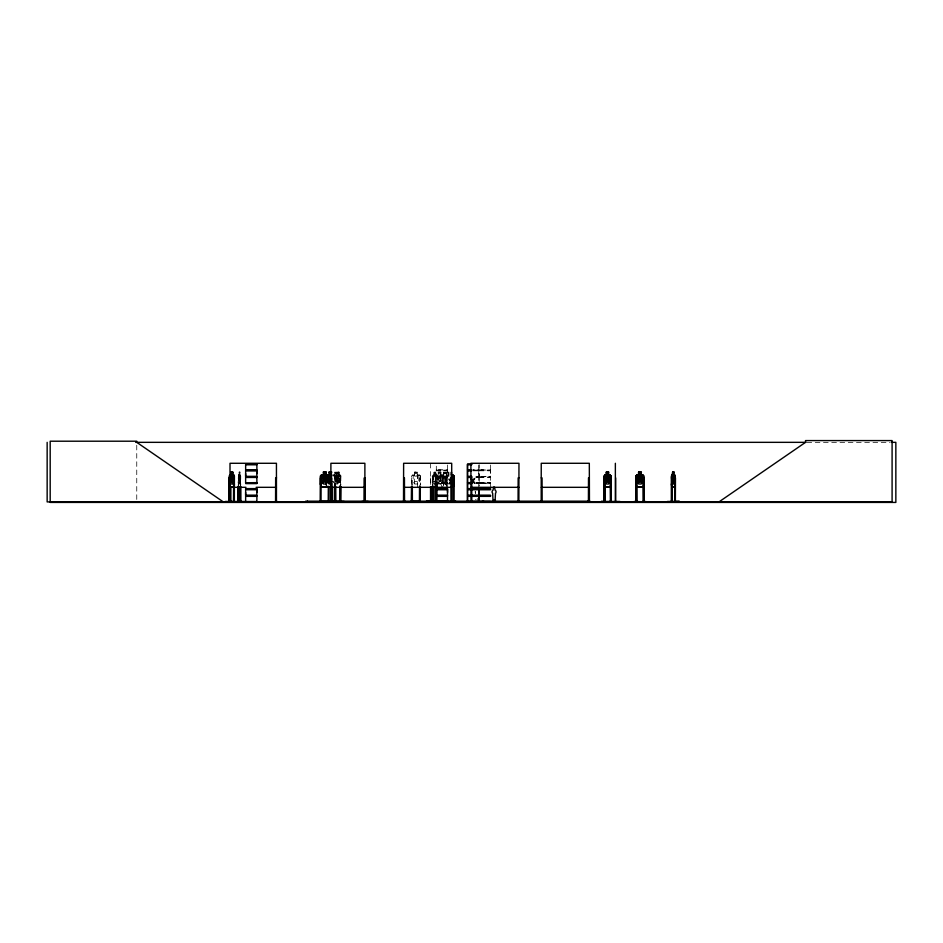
<?xml version="1.0" encoding="UTF-8"?>
<svg xmlns="http://www.w3.org/2000/svg" width="943" height="943" viewBox="0 0 943 943"><rect width="100%" height="100%" fill="white"/><g stroke="black" fill="none" stroke-linecap="round" stroke-linejoin="round"><path stroke-width="0.71" stroke-dasharray="4.71 3.54" d="M436.303 473.575L436.303 476.368L436.303 464.71M447.524 473.575L447.524 469.767L436.291 469.708M478.726 473.575L478.726 469.767L473.115 469.708M479.268 473.575L479.268 476.368L479.209 470.486L490.631 470.262L479.256 469.767L479.268 464.71M490.49 473.575L490.596 470.439M436.303 486.105L436.279 477.347L447.666 476.887L436.291 476.333L447.595 476.686M477.205 501.004L477.299 498.434M478.726 488.604L478.867 476.828L475.92 476.333M479.268 469.732L490.584 470.086M490.49 488.604L490.501 476.404L479.221 476.628L490.584 476.722M338.089 483.04L336.238 480.14C335.119 484.608 331.476 483.724 335.614 479.492C331.842 476.097 335.001 474.329 336.191 478.82C337.311 474.565 340.836 475.461 336.828 479.504L338.785 483.016L338.089 482.769M436.173 476.804L436.303 477.453M479.174 476.745L479.268 486.105M240.394 486.859L240.665 484.007M240.595 485.975L240.783 484.018M447.548 483.252L436.173 483.193L447.548 483.005L445.603 479.504C449.351 476.097 445.909 474.317 445.013 478.82L442.632 475.036M240.359 481.637L239.958 484.007L239.227 484.007L239.227 472.172M436.915 486.859L437.552 484.018M340.164 486.859L340.871 484.018M238.662 475.036L238.52 484.95M238.673 475.131L238.296 484.95L238.214 477.889M442.585 486.859C445.98 484.042 439.803 474.341 446.275 476.121L446.11 484.007M334.812 484.007L334.164 485.904L334.918 484.018L334.918 476.074L333.869 475.036M339.574 486.859L340.659 484.018L340.659 476.074L339.621 475.036M419.352 486.859L420.484 484.007M447.619 470.439L436.196 470.439M447.619 477.064L436.232 477.158M478.832 470.439L471.641 470.427M478.832 477.064L475.967 477.064M432.33 484.95L432.283 476.085L434.11 475.036M335.861 475.131L335.402 484.95M441.843 486.859L440.888 484.018L442.173 481.637M447.642 481.637L446.275 484.007L443.587 484.018L442.35 481.637L442.173 476.121L440.805 475.131L440.9 472.078L438.13 472.078L438.224 475.131L436.904 476.121L437.033 484.95M441.041 483.606L442.786 483.606M484.007 483.606L485.751 483.606M337.606 484.007L339.091 481.637L339.126 476.05L338.372 479.504L339.657 482.899L337.995 480.14L336.957 482.993L336.321 482.899L337.582 479.492L336.392 476.109L337.959 478.82L339.02 476.085L337.606 475.131L337.606 472.172M441.796 475.036L439.45 478.82C438.519 474.317 435.301 476.121 438.908 479.492C435.077 483.075 438.601 484.855 439.497 480.14C440.464 484.832 443.835 483.087 440.039 479.504L441.772 476.109L438.259 476.121L438.259 481.637L440.805 481.637M436.314 475.036L435.407 476.085L435.36 484.95M436.35 475.131L435.501 476.132L435.536 484.007M446.888 475.036L445.992 476.085L445.933 484.95M434.086 475.131L433.226 476.121L433.226 481.637L434.086 484.007L435.69 484.007L436.55 481.637L436.55 476.121L435.69 475.131M479.256 483.064L490.631 482.899L479.256 482.781M447.477 476.121L448.844 475.131L448.844 472.172M442.35 476.121L443.717 475.131L443.67 472.078L446.404 472.078M440.888 476.132L441.018 484.007L438.259 484.007L436.904 481.637M333.374 476.121L334.848 475.131L334.753 472.078L339.044 472.078L339.044 475.036M414.614 475.131L413.14 476.121L413.14 481.637L414.614 484.007L417.372 484.007L418.857 481.637L418.857 476.121L417.372 475.131L417.372 472.172L414.614 472.172M475.92 483.005L478.867 482.899L475.932 482.781M490.56 483.052L479.256 483.252M447.418 483.016L446.51 482.91L445.061 480.14C444.023 484.808 440.723 483.099 444.471 479.492L442.727 476.215L443.587 476.132M806.984 442.338L890.027 442.338M436.208 470.086L447.595 470.062M473.115 470.086L478.832 470.086M436.303 470.781L447.536 470.816L447.524 488.604M473.115 470.816L478.738 470.816L478.726 476.368M479.268 470.781L490.501 470.816L490.49 476.368M239.993 472.078L239.098 472.078L239.133 475.131M434.086 485.598L434.028 472.078L435.831 472.078M448.715 472.078L448.809 475.131L432.872 475.131M239.133 472.172L239.958 472.172M334.848 472.172L338.973 472.172M434.086 472.172L435.772 472.172M440.805 472.172L438.224 472.172L438.259 475.131M443.717 472.172L446.31 472.172L446.275 475.131L447.642 476.121M337.111 472.667L335.343 472.667L335.343 473.657L337.111 473.657M337.511 472.667L338.655 472.667L338.655 473.657L337.511 473.657M238.567 475.036L239.192 475.036M239.899 475.036L240.76 476.121L240.665 484.95M332.738 475.036L334.753 475.036M337.134 475.036L335.755 475.036L335.213 476.132L335.119 484.95M340.199 475.036L340.942 476.074L340.27 475.036L337.712 475.036L337.712 472.078M414.614 475.036L412.504 475.036L411.561 476.085L411.561 484.018L412.468 486.953M417.431 475.024L419.435 475.154L412.551 475.131M438.177 475.036L435.772 475.154M440.864 475.036L443.67 475.036M446.357 475.036L448.75 475.036M238.579 475.131L240.489 475.131M332.785 475.131L340.246 475.131M432.307 476.085L432.743 485.975M334.848 476.121L338.973 476.121L338.973 481.637L334.848 481.637M414.614 476.121L417.372 476.121L417.372 481.637L414.614 481.637M434.086 476.121L435.713 476.227M475.967 476.722L478.832 476.71M479.209 477.123L490.584 477.064M475.92 477.453L478.738 477.453M479.256 477.453L490.501 477.453M238.52 477.889L237.99 484.95M240.665 477.889L240.135 484.95M334.883 477.889L335.649 477.889L335.649 484.95M340.8 477.889L339.751 477.889L339.751 484.95M420.33 477.889L419.517 477.889L419.517 484.95M430.538 477.889L430.857 485.115M432.33 477.889L433.061 477.889L433.061 484.95M437.033 477.889L437.764 477.889L437.764 484.95M443.505 477.889L442.632 477.889L442.632 484.95M434.086 481.637L435.69 481.637M443.717 481.637L446.275 481.637M447.524 482.627L436.303 482.627L447.548 482.781M475.909 482.627L478.726 482.627M479.268 482.627L490.49 482.627L490.478 483.594L479.268 483.606M475.932 483.287L478.773 483.04M436.303 483.606L447.524 483.606M475.909 483.606L478.726 483.606M238.402 484.018L238.555 486.953M432.389 484.018L432.813 486.953M475.366 499.684L476.062 499.684M419.387 475.036L420.484 476.062L420.484 484.136M419.352 475.131L420.484 476.191M333.834 475.131L334.812 476.121L334.883 484.95M448.137 475.036L449.139 476.074M442.585 475.131L443.54 476.121L443.505 484.95M448.656 476.215L447.831 476.415M333.374 481.637L334.848 484.007L338.973 484.007L339.928 481.637L339.928 476.121L338.973 475.131L338.961 472.078M436.892 475.154L437.552 476.074L437.281 484.95M436.868 475.024L437.505 484.95M337.193 484.007L336.25 481.637L337.064 472.078M446.581 485.975L446.027 484.018L446.829 486.953M435.407 484.018L436.244 486.953M335.154 484.018L335.743 486.953M490.49 469.708L490.501 464.38M478.726 469.708L478.738 464.38M447.524 469.708L447.536 464.38M446.687 484.95L446.687 477.889L445.815 477.889L445.815 484.95M446.569 477.889L446.569 484.95M446.357 472.078L446.31 475.131M443.752 472.172L443.752 475.131M442.75 477.889L442.75 484.95M440.923 476.085L440.888 484.018M440.77 472.172L440.77 475.131M436.102 484.95L436.102 477.889L435.23 477.889L435.23 484.95M435.984 477.889L435.984 484.95M435.749 472.078L435.701 486.953M434.11 472.078L434.157 475.131M432.802 477.889L432.802 484.95M432.578 477.889L432.578 484.95M430.55 463.284L430.55 485.904M420.33 476.121L420.33 484.95M417.431 486.953L417.478 472.078L414.519 472.078L414.614 485.598M412.315 484.95L412.327 477.889L411.502 477.889L411.502 484.95M340.871 476.074L340.8 484.95M340.564 476.121L340.564 484.95M340.282 477.889L340.282 484.95M340.046 477.889L340.046 484.95M337.606 476.121L337.606 481.637M337.193 476.121L337.193 481.637M240.441 477.889L240.441 484.95M240.359 484.95L239.899 472.078M136.759 445.237L136.759 500.462M240.159 482.899L239.463 480.14C238.52 490.348 238.532 469.001 239.451 478.82L240.088 476.062L240.159 482.899M416.889 472.667L415.109 472.667L415.109 473.657L416.889 473.657L416.889 472.667M435.407 472.667L434.369 472.667L434.369 473.657L435.407 473.657L435.407 472.667M440.357 472.667L438.719 472.667L438.719 473.657L440.357 473.657L440.357 472.667M445.815 472.667L444.177 472.667L444.177 473.657L445.815 473.657L445.815 472.667M239.958 476.121L239.227 476.121L239.227 481.637L239.958 481.637L239.958 476.121M475.685 493.283L475.59 493.283A2.004 1.261 -90 0 1 475.26 491.35A2.004 1.261 -90 0 0 475.685 493.283"/><path stroke-width="1.41" d="M245.64 495.24L245.64 489.712L256.885 489.712L256.873 495.24L245.64 495.24L245.651 492.482M245.64 476.333L245.64 470.816L256.885 470.816L256.873 476.333L245.64 476.333L245.651 473.575M256.873 492.482L256.873 489.712M256.873 473.575L256.873 470.816M447.524 492.482L447.524 489.712L436.291 489.712M467.504 495.24L467.504 489.712L478.738 489.712L478.726 495.24L467.492 495.24L467.492 489.712M471.665 476.333L467.492 476.333L467.504 470.816L471.665 470.816M478.726 492.482L478.726 489.712M490.501 495.24L479.256 495.24L479.268 492.482M447.548 501.688L426.201 501.428L455.905 501.464L452.251 501.865M611.017 501.9L610.981 476.074L610.227 475.036L608.671 475.036M620.023 501.464L601.233 501.428L606.868 501.912M233.64 501.9L233.852 477.889M467.469 501.9L490.513 501.676M674.693 486.953L675.212 484.018M667.396 501.841L679.455 501.464L667.373 501.853M667.408 501.464L679.455 501.464M675.365 501.9L675.459 477.889L674.823 477.889L674.787 501.912M234.465 484.018L233.793 486.953L229.774 486.953M225.318 501.464L244.897 501.464M435.996 501.841L435.984 486.364M331.441 501.841L331.476 477.889M610.192 486.953L611.04 484.018M450.671 486.953L453.277 486.953L454.172 484.018L454.208 476.074L453.206 475.036L451.438 475.036M453.277 486.953L454.172 484.018M644.104 484.018L643.126 486.953L636.69 486.953L635.841 484.018L636.784 486.859L643.091 486.859M601.21 501.841L606.809 501.841M671.829 475.036L671.817 486.953M433.049 501.853L433.061 486.364M436.868 501.841L437.033 486.364M443.634 501.853L443.587 501.039M447.454 501.841L447.536 496.348L436.291 496.348M634.05 501.464L645.955 501.853L642.584 501.853M230.646 501.853L230.681 501.039M231.023 501.841L230.964 501.039L228.89 501.039M245.616 501.9L256.897 501.688M320.184 501.794L320.314 477.889L321.127 477.889L321.033 501.912M331.594 501.841L331.688 477.889L330.899 477.889M403.51 501.428L403.628 463.284L451.697 463.284L451.756 501.912L451.791 501.039M411.301 501.841L411.502 486.364M470.274 501.9L470.274 501.169M229.385 476.132L229.892 475.131L233.829 475.131M451.178 478.478L452.369 476.215L451.414 476.215M331.441 477.075L330.439 478.82C329.296 474.364 326.042 476.074 329.861 479.492C325.724 483.724 329.378 484.608 330.486 480.14L331.535 481.991M451.391 484.007L452.758 481.637L452.758 476.121L451.391 475.131L451.485 472.078M326.62 477.441L325.406 479.504L326.667 481.649M474.553 501.888L475.213 501.888M470.899 483.252L472.419 480.871L470.946 478.49L472.808 480.364L474.647 478.49L473.162 480.836L474.659 483.252L472.761 481.343L471.583 483.252L467.48 483.252L467.492 488.604L478.738 488.604M610.251 486.953L604.746 486.953L604.027 476.085L604.828 475.036M635.735 501.912L635.841 476.085L636.749 475.036M635.877 501.912L635.877 476.085L636.784 475.131L643.091 475.131M320.467 476.132L321.351 475.131L331.865 475.131M326.985 475.036L326.042 476.085L326.042 484.018L326.962 486.953M493.389 501.888L492.564 500.603L492.8 501.44M493.378 501.9C488.486 501.7 498.941 501.959 495.334 501.44M493.566 487.095L493.071 490.136A2.004 2.004 0 0 0 492.659 493.283L493.071 501.004L495.075 501.004L495.488 493.283A2.004 2.004 0 0 0 495.075 490.136L494.568 487.095M718.967 501.912L805.534 442.338L805.534 440.581L892.09 440.581L892.09 501.912L47.15 501.912L47.15 442.338M495.181 501.912L495.016 501.77M470.651 501.853L470.805 501.039M326.832 476.05L324.769 478.82C323.755 474.329 320.266 476.097 324.18 479.492C320.042 483.724 323.697 484.608 324.816 480.14L326.679 483.075M135.651 442.338L805.982 442.338M891.43 442.338L895.85 442.338L895.85 502.419L50.191 502.419L50.191 441.206L136.759 441.206L136.759 442.338L223.314 501.912M245.64 464.156L256.897 464.156M467.48 464.156L471.665 464.145M256.897 464.38L245.64 464.38L245.651 469.708L256.885 469.708L256.885 464.38M471.653 464.357L467.48 464.369L467.492 469.708L471.665 469.708M245.651 464.71L256.873 464.71M471.665 464.71L467.504 464.71L467.504 469.708M245.569 470.086L256.967 470.086M467.422 470.086L471.641 470.086M245.569 470.427L256.967 470.427M467.422 470.427L471.641 470.427M330.969 472.078L329.001 472.078L329.095 475.131L327.622 476.121L327.622 481.637L329.095 484.007L331.865 484.007M638.576 472.078L641.358 472.078L641.228 475.131L642.607 476.121L642.607 481.637L641.228 484.007L638.67 484.007L637.303 481.637L637.303 476.121L638.67 475.131L638.623 472.078L638.576 475.036L636.714 475.036M671.322 501.841L671.333 476.085L672.689 475.036L672.607 472.078L673.95 472.078M231.011 472.172L232.697 472.172M323.425 472.172L326.184 472.172L326.184 475.131M329.095 472.172L331.865 472.172M606.42 472.172L608.648 472.172M638.67 472.172L641.264 472.172M672.642 472.172L673.915 472.172M231.035 475.036L229.786 475.036L229.302 476.132L229.208 501.912M232.673 475.036L233.852 475.036L234.406 476.121L234.324 501.912M323.319 475.036L321.304 475.036L320.361 476.085L320.372 484.018L321.28 486.953L331.123 486.953M329.001 475.036L326.278 475.036L326.278 472.078L323.319 472.078L323.425 475.131L321.94 476.121L321.94 481.637L323.425 484.007L326.184 484.007M604.769 475.036L606.408 475.036M641.323 475.036L643.138 475.036L644.104 476.074L644.069 501.912M673.868 475.036L674.775 475.036M453.206 475.131L451.355 475.131L451.355 472.172M604.805 475.131L610.192 475.131M671.758 475.131L674.752 475.131M454.208 476.074L454.078 501.912L454.172 501.039M604.027 476.085L604.062 501.912M610.981 476.074L610.168 475.036M674.681 475.036L675.212 501.912M328.152 475.131L329.142 476.121L331.865 476.121M245.569 476.722L256.967 476.722M467.422 476.722L471.641 476.722M245.569 477.064L256.967 477.064M467.422 477.064L471.641 477.064M471.665 482.627L467.504 482.627L467.492 477.453L471.665 477.453M233.593 477.889L234.324 477.889M276.523 477.889L275.651 477.889L275.556 501.912L277.831 501.853M403.628 477.889L404.441 477.889L404.535 501.912M451.697 477.889L450.884 477.889L450.978 501.912M454.078 477.889L453.206 477.889L453.241 501.912M470.899 477.889L471.712 477.889L471.806 501.912M518.968 477.889L518.155 477.889L518.061 501.912M541.247 477.889L542.06 477.889L542.154 501.912L542.154 501.039M589.316 477.889L588.503 477.889L588.408 501.912M604.05 477.889L604.887 477.889L604.958 501.912M635.83 477.889L636.702 477.889L636.784 501.912M643.291 501.912L643.256 477.889L644.128 477.889L644.21 501.912M671.404 477.889L672.029 477.889M326.184 481.637L323.425 481.637L323.425 476.121L326.184 476.121L326.148 484.007M331.865 481.637L329.095 481.637L329.095 476.121M256.897 482.781L245.534 482.922L256.897 483.005M471.653 482.781L467.386 482.922L471.665 483.005M245.64 483.287L256.897 483.264M245.651 483.606L256.873 483.606M471.665 483.606L467.504 483.606L467.504 488.604M229.243 484.018L229.856 486.953M604.027 484.018L604.805 486.953M671.333 484.018L671.852 486.859M233.829 486.859L229.809 486.859L229.385 484.007M331.111 486.859L321.351 486.859L320.467 484.007M450.66 486.859L453.206 486.859M604.805 486.859L610.192 486.859M671.758 486.859L674.752 486.859M671.722 486.953L674.787 486.953M230.009 487.319L245.97 487.319M256.131 487.319L276.44 487.319M330.899 487.319L364.882 487.319M403.628 487.319L451.697 487.319M470.899 487.319L518.968 487.319M541.247 487.319L589.316 487.319M245.64 488.604L256.885 488.604M436.291 488.604L447.536 488.604M479.256 488.604L490.501 488.604M245.569 488.993L256.967 488.993M436.208 488.993L447.607 488.993M467.422 488.993L478.82 488.993M479.185 488.993L490.584 488.993M245.569 489.334L256.967 489.334M436.208 489.334L447.607 489.334M467.422 489.334L478.82 489.334M479.185 489.334L490.584 489.334M490.501 489.712L479.256 489.712L479.256 495.24M436.291 495.24L447.536 495.24L447.536 489.712M245.569 495.617L256.967 495.617M436.208 495.617L447.607 495.617M467.422 495.617L478.82 495.617M479.185 495.617L490.584 495.617M245.569 495.959L256.967 495.959M436.208 495.959L447.607 495.959M467.422 495.959L478.82 495.959M479.185 495.959L490.584 495.959M467.492 501.676L467.492 496.348L478.738 496.348L478.738 501.676M490.501 496.348L479.256 496.348L479.256 501.676M233.534 501.039L234.394 501.039M237.931 501.039L238.591 501.039M240.076 501.039L240.736 501.039M275.556 501.039L276.605 501.039L276.605 501.912M604.97 501.039L603.968 501.039L603.98 501.912M611.241 501.039L610.251 501.039L610.251 501.912M635.735 501.039L636.784 501.039M643.173 501.039L644.21 501.039M671.333 501.039L672.111 501.039M674.752 501.039L675.53 501.039M275.427 501.417L277.784 501.841L275.427 501.912M321.221 501.287L344.23 501.464M361.923 501.428L368.265 501.464M412.409 501.287L419.423 501.287M482.403 501.275L483.735 501.275M493.425 501.275L494.71 501.275M245.651 501.523L256.873 501.523M426.201 501.464L447.524 501.523M452.428 501.464L455.905 501.464M478.726 501.523L467.504 501.523L467.504 496.348M479.268 501.523L490.49 501.523M492.564 501.44L495.57 501.44M645.896 501.464L642.466 501.912M519.098 501.794L519.063 501.039M589.446 501.794L589.316 463.284L541.247 463.284L541.188 501.912L541.152 501.039M589.835 501.853L589.882 501.169L305.685 501.169L305.685 501.912M340.623 501.039L340.623 501.912L340.8 486.364M275.922 501.9L275.839 501.039M237.966 501.841L237.99 486.364M608.589 475.131L609.744 476.121L609.744 481.637L608.589 484.007L606.42 484.007L605.265 481.637L605.265 476.121L606.42 475.131L606.408 472.078M451.52 482.91L452.451 482.899L451.202 480.576M673.821 475.131L674.457 481.637L673.821 484.007L672.642 484.007L672.005 476.121L672.689 472.078M233.758 475.131L234.324 476.121M238.202 501.865L238.296 486.364L238.096 501.912M230.858 501.865L230.882 486.564M436.185 501.794L436.102 486.364M675.129 476.074L675.07 501.912M673.868 472.078L673.915 475.131M672.029 486.364L672.076 501.912M671.687 477.889L671.793 501.912M643.904 501.039L643.892 501.912M643.374 477.889L643.491 501.912M636.584 477.889L636.643 501.912M636.065 501.039L636.065 501.912M615.673 477.889L615.673 501.912M615.366 463.284L615.355 501.912M611.147 501.912L611.158 477.889L610.333 477.889L610.451 501.912M610.911 476.121L610.911 484.007M610.864 501.039L610.84 501.912M610.522 477.889L610.651 501.912M608.648 475.131L608.671 472.078L606.349 472.078L606.349 475.036M604.687 477.889L604.758 501.912M604.557 501.039L604.581 501.912M604.251 477.889L604.38 501.912M589.222 501.039L589.222 501.912M588.597 501.039L588.597 501.912M588.126 501.169L588.126 501.912M518.874 501.912L518.968 463.284L470.899 463.284L470.993 501.912M518.249 501.039L518.32 501.912M494.533 501.44L494.533 499.684L493.613 499.684L493.613 501.44M471.618 501.039L471.618 501.912M467.504 477.453L467.504 482.627M467.492 470.816L467.492 476.333M453.854 501.039L453.842 501.912M453.43 501.039L453.453 501.912M453.123 501.039L453.123 501.912M451.391 476.121L451.391 481.637M450.789 501.039L450.789 501.912M446.687 501.039L446.77 501.912M446.64 501.039L446.652 501.912M446.44 501.039L446.463 501.912M445.933 501.039L446.063 501.912M445.815 501.039L445.886 501.912M443.469 501.039L443.446 501.912M443.269 501.039L443.257 501.912M442.868 501.039L442.856 501.912M442.691 501.039L442.668 501.912M442.538 501.287L442.538 501.912M441.843 501.169L441.784 501.912M437.741 501.039L437.764 501.912M437.505 501.039L437.564 501.912M437.281 501.039L437.422 501.912M437.045 501.039L437.234 501.912M435.866 501.039L435.866 501.912M435.477 501.039L435.477 501.912M435.36 486.364L435.301 501.912L435.23 486.364M432.802 486.364L432.861 501.912M432.578 486.364L432.707 501.912M432.531 501.039L432.342 501.912L432.33 486.364M430.963 501.039L430.963 501.912M430.868 486.564L430.857 501.912M430.55 486.564L430.538 501.912M420.425 501.039L420.401 501.912M420.33 486.364L420.236 501.912M419.611 501.039L419.611 501.912M419.517 486.364L419.423 501.912M412.315 486.364L412.409 501.912M412.232 501.039L412.221 501.912M411.596 501.039L411.596 501.912M404.842 501.169L404.842 501.912M404.347 501.039L404.347 501.912M403.722 501.039L403.722 501.912M365.165 501.039L365.165 501.912L365.106 477.889L364.304 477.889L364.234 501.912M364.882 501.912L364.882 463.284L330.899 463.284L330.828 501.912M364.623 501.039L364.752 501.912M364.517 477.889L364.458 501.912M340.564 486.364L340.564 501.912M340.282 486.364L340.223 501.912M340.046 486.364L340.069 501.912M339.975 501.039L339.975 501.912M339.751 486.364L339.657 501.912M335.708 501.039L335.708 501.912L335.649 486.364M335.402 486.364L335.46 501.912M335.119 486.364L335.213 501.912M335.06 501.039L334.906 501.912L334.883 486.364M332.549 486.364L332.643 501.912M332.466 501.039L332.455 501.912M331.795 486.564L331.806 501.912M331.241 501.039L331.217 501.912L331.111 477.889M329.237 501.039L329.201 501.912M329.131 486.364L329.036 501.912M328.423 501.039L328.412 501.912M328.329 486.364L328.235 501.912M321.221 501.039L321.221 501.912M320.408 501.039L320.408 501.912M307.442 501.169L307.442 501.912M276.452 501.912L276.44 463.284L230.009 463.284L230.009 476.003M276.334 501.039L276.323 501.912M256.885 501.676L256.885 496.348L245.64 496.348L245.64 501.676M240.665 486.364L240.689 501.912M240.441 486.364L240.418 501.912M240.359 486.364L240.382 501.912M240.135 486.364L240.111 501.912M238.52 486.364L238.544 501.912M234.123 501.039L234.123 501.912M234.064 483.535L233.935 501.912M233.593 483.535L233.546 501.912M232.744 475.036L232.744 472.078L230.952 472.078L230.952 475.036M232.673 472.078L232.615 475.131L233.546 476.121L233.546 481.637L232.697 484.007L231.094 484.007L230.233 481.637L231.035 472.078M230.21 501.039L230.198 501.912M230.092 486.564L229.998 501.912M229.915 501.039L229.915 501.912M229.738 501.912L229.679 477.889L228.96 477.889L228.972 501.912M229.432 477.889L229.479 501.912M229.161 501.039L229.161 501.912M674.457 482.899L673.361 480.14L672.253 482.899L673.09 479.492L672.359 476.062L673.821 476.121L673.821 481.637L672.642 481.637L672.642 476.085L673.337 478.82L674.41 476.109L673.608 479.504L674.457 482.899M233.286 482.899L231.789 480.14L230.304 483.016L231.424 479.492L230.446 476.062L231.766 478.82L233.216 476.109L232.131 479.504L233.286 482.899M609.614 482.899L608.872 482.993L607.598 480.14C606.714 484.82 603.944 483.064 607.103 479.492L605.654 476.109L607.563 478.82C608.318 474.294 611.229 476.144 608.058 479.504L609.614 482.899M642.407 482.899L641.464 482.91L640.014 480.14C639.118 484.855 635.57 483.075 639.425 479.492C635.794 476.121 639.036 474.317 639.967 478.82C640.863 474.317 644.317 476.097 640.556 479.504L642.407 482.899M452.074 479.115L450.907 480.989L449.057 479.115L450.518 481.496L449.009 483.877L450.872 481.967L452.758 483.877L451.261 481.46L452.758 479.115L452.062 479.115M232.402 472.667L231.377 472.667L231.377 473.657L232.402 473.657L232.402 472.667M325.689 472.667L323.921 472.667L323.921 473.657L325.689 473.657L325.689 472.667M331.37 472.667L329.59 472.667L329.59 473.657L331.37 473.657L331.37 472.667M608.2 472.667L606.809 472.667L606.809 473.657L608.2 473.657L608.2 472.667M640.769 472.667L639.13 472.667L639.13 473.657L640.769 473.657L640.769 472.667M673.608 472.667L672.854 472.667L672.854 473.657L673.608 473.657L673.608 472.667M232.697 476.121L231.094 476.121L231.094 481.637L232.697 481.637L232.697 476.121M608.589 476.121L606.42 476.121L606.42 481.637L608.589 481.637L608.589 476.121M641.228 476.121L638.67 476.121L638.67 481.637L641.228 481.637L641.228 476.121M256.885 477.453L245.64 477.453L245.64 482.769L256.873 482.627L256.873 477.453"/></g></svg>
